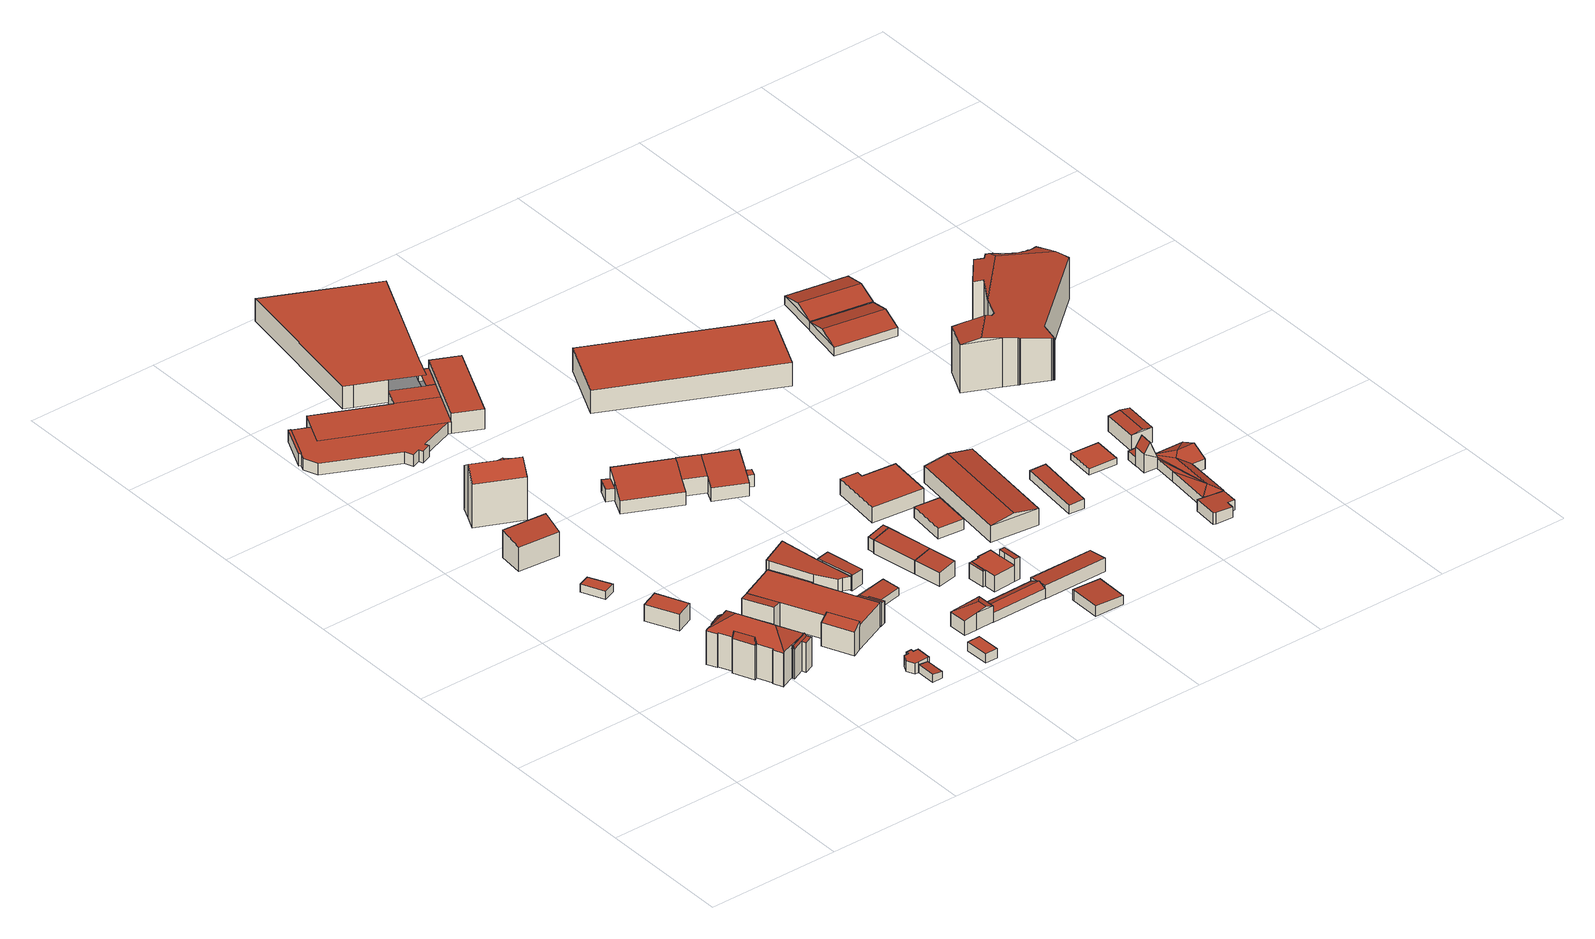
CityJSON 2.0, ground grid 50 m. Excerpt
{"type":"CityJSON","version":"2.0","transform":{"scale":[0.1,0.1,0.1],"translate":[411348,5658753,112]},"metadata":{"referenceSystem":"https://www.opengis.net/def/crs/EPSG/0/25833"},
"CityObjects":{
"building1":{"type":"Building","attributes":{"Gemeindeschluessel":14612000,"Geometrietyp2DReferenz":"3000","function":"31001_9998","roofType":"9999"},"children":["building1-1","building1-2","building1-3","building1-4","building1-5"]},
"building1-1":{"type":"BuildingPart","attributes":{"Dachtyp_tdc":"tdcHipRoof","Dachneigung":37.45,"QualitaetDacherkennung":52,"Geometrietyp2DReferenz":"3000","measuredHeight":17.33,"roofType":"3200"},"parents":["building1"],"geometry":[{"type":"MultiSurface","lod":"2","boundaries":[[[0,1,2,3]],[[4,5,6,7]],[[5,8,9,6]],[[8,10,11,9]],[[10,12,13,11]],[[12,14,15,13]],[[16,17,18,19]],[[17,20,21,18]],[[20,22,23,21]],[[22,24,25,23]],[[24,26,27,25]],[[26,28,29,27]],[[28,30,29]],[[31,32,33,34,35]],[[32,36,37,33]],[[36,38,39,37]],[[38,0,3,39]],[[32,31,28,40]],[[17,16,14,12,41]],[[28,26,24,22,20,17,41,40]],[[12,10,8,5,4,1,0,38,36,32,40,41]],[[3,2,7,6,9,11,13,15,19,18,21,23,25,27,29,34,33,37,39]]],"semantics":{"surfaces":[{"type":"WallSurface"},{"type":"RoofSurface"},{"type":"GroundSurface"}],"values":[0,0,0,0,0,0,0,0,0,0,0,0,0,0,0,0,0,1,1,1,1,2]}}]},
"building1-2":{"type":"BuildingPart","attributes":{"Dachtyp_tdc":"tdcPolyFlatRoof","Dachneigung":4.12,"QualitaetDacherkennung":53,"Geometrietyp2DReferenz":"3000","measuredHeight":11.68,"roofType":"2100"},"parents":["building1"],"geometry":[{"type":"MultiSurface","lod":"2","boundaries":[[[42,43,44,45,46]],[[47,48,49,50]],[[48,42,46,49]],[[48,47,43,42]],[[46,45,50,49]]],"semantics":{"surfaces":[{"type":"WallSurface"},{"type":"RoofSurface"},{"type":"GroundSurface"}],"values":[0,0,0,1,2]}}]},
"building1-3":{"type":"BuildingPart","attributes":{"Dachtyp_tdc":"tdcFreeFormRoof","Dachneigung":64.03,"QualitaetDacherkennung":31,"Geometrietyp2DReferenz":"3000","measuredHeight":12.77,"roofType":"5000"},"parents":["building1"],"geometry":[{"type":"MultiSurface","lod":"2","boundaries":[[[30,51,50,29]],[[44,52,53,45]],[[52,54,55,53]],[[54,35,34,55]],[[54,52,44,51,56]],[[51,30,56]],[[30,35,54,56]],[[50,45,53,55,34,29]]],"semantics":{"surfaces":[{"type":"WallSurface"},{"type":"RoofSurface"},{"type":"GroundSurface"}],"values":[0,0,0,0,1,1,1,2]}}]},
"building1-4":{"type":"BuildingPart","attributes":{"Dachtyp_tdc":"tdcPolyFlatRoof","Dachneigung":40.55,"QualitaetDacherkennung":26,"Geometrietyp2DReferenz":"3000","measuredHeight":12.98,"roofType":"2100"},"parents":["building1"],"geometry":[{"type":"MultiSurface","lod":"2","boundaries":[[[57,58,19,59]],[[58,16,19]],[[60,61,15,14]],[[60,57,59,61]],[[60,14,58,57]],[[59,19,15,61]]],"semantics":{"surfaces":[{"type":"WallSurface"},{"type":"RoofSurface"},{"type":"GroundSurface"}],"values":[0,0,0,0,1,2]}}]},
"building1-5":{"type":"BuildingPart","attributes":{"Dachtyp_tdc":"tdcFreeFormRoof","Dachneigung":80.19,"QualitaetDacherkennung":34,"Geometrietyp2DReferenz":"3000","measuredHeight":16.36,"roofType":"5000"},"parents":["building1"],"geometry":[{"type":"MultiSurface","lod":"2","boundaries":[[[62,63,64,2]],[[63,65,66,64]],[[65,67,4,7,66]],[[62,2,1]],[[68,67,65]],[[69,68,65,63]],[[69,63,62]],[[68,69,62,67]],[[64,66,7,2]]],"semantics":{"surfaces":[{"type":"WallSurface"},{"type":"RoofSurface"},{"type":"GroundSurface"}],"values":[0,0,0,0,1,1,1,1,2]}}]},
"building2":{"type":"Building","attributes":{"Dachtyp_tdc":"tdcPolyFlatRoof","Gemeindeschluessel":14612000,"Dachneigung":0,"QualitaetDacherkennung":84,"Geometrietyp2DReferenz":"3000","measuredHeight":6.54,"function":"31001_2000","roofType":"1000"},"geometry":[{"type":"Solid","lod":"2","boundaries":[[[[70,71,72,73]],[[71,74,75,72]],[[74,76,77,75]],[[76,70,73,77]],[[76,74,71,70]],[[73,72,75,77]]]],"semantics":{"surfaces":[{"type":"WallSurface"},{"type":"RoofSurface"},{"type":"GroundSurface"}],"values":[[0,0,0,0,1,2]]}}]},
"building3":{"type":"Building","attributes":{"Dachtyp_tdc":"tdcPolyFlatRoof","Gemeindeschluessel":14612000,"Dachneigung":0,"QualitaetDacherkennung":81,"Geometrietyp2DReferenz":"3000","measuredHeight":3.08,"function":"31001_9998","roofType":"1000"},"geometry":[{"type":"Solid","lod":"2","boundaries":[[[[78,79,80,81]],[[79,82,83,80]],[[82,84,85,83]],[[84,78,81,85]],[[84,82,79,78]],[[81,80,83,85]]]],"semantics":{"surfaces":[{"type":"WallSurface"},{"type":"RoofSurface"},{"type":"GroundSurface"}],"values":[[0,0,0,0,1,2]]}}]},
"building4":{"type":"Building","attributes":{"Dachtyp_tdc":"tdcPolyFlatRoof","Gemeindeschluessel":14612000,"Dachneigung":9.5,"QualitaetDacherkennung":78,"Geometrietyp2DReferenz":"3000","measuredHeight":10.87,"function":"31001_9998","roofType":"2100"},"geometry":[{"type":"Solid","lod":"2","boundaries":[[[[86,87,88,89]],[[87,90,91,88]],[[92,86,89,93]],[[92,90,87,86]],[[89,88,91,93]],[[90,92,93,91]]]],"semantics":{"surfaces":[{"type":"WallSurface"},{"type":"RoofSurface"},{"type":"GroundSurface"}],"values":[[0,0,0,1,2,0]]}}]},
"building5":{"type":"Building","attributes":{"Gemeindeschluessel":14612000,"Geometrietyp2DReferenz":"3000","function":"31001_9998","roofType":"9999"},"children":["building5-1","building5-2"]},
"building5-1":{"type":"BuildingPart","attributes":{"Dachtyp_tdc":"tdcGableRoof","Dachneigung":10.24,"QualitaetDacherkennung":14,"Geometrietyp2DReferenz":"3000","measuredHeight":17.7,"roofType":"3100"},"parents":["building5"],"geometry":[{"type":"MultiSurface","lod":"2","boundaries":[[[94,95,96,97]],[[95,98,99,96]],[[98,100,101,99]],[[102,94,97,103]],[[102,104,105,106,107,94]],[[108,106,105,109,110]],[[98,108,110,100]],[[95,107,106,108,98]],[[94,107,95]],[[97,96,99,101,103]]],"semantics":{"surfaces":[{"type":"WallSurface"},{"type":"RoofSurface"},{"type":"GroundSurface"}],"values":[0,0,0,0,1,1,0,0,0,2]}}]},
"building5-2":{"type":"BuildingPart","attributes":{"Dachtyp_tdc":"tdcGableRoof","Dachneigung":37.56,"QualitaetDacherkennung":77,"Geometrietyp2DReferenz":"3000","measuredHeight":21.12,"roofType":"3100"},"parents":["building5"],"geometry":[{"type":"MultiSurface","lod":"2","boundaries":[[[111,112,113,114]],[[112,115,102,103,113]],[[116,117,118,101,100,110]],[[117,119,120,118]],[[119,121,122,120]],[[121,123,124,122]],[[123,125,126,124]],[[125,127,128,126]],[[127,111,114,128]],[[123,121,119,117]],[[117,116,109,104,115,112,111,127,125,123]],[[114,113,103,101,118,120,122,124,126,128]]],"semantics":{"surfaces":[{"type":"WallSurface"},{"type":"RoofSurface"},{"type":"GroundSurface"}],"values":[0,0,0,0,0,0,0,0,0,1,1,2]}}]},
"building6":{"type":"Building","attributes":{"Dachtyp_tdc":"tdcPolyFlatRoof","Gemeindeschluessel":14612000,"Dachneigung":6.29,"QualitaetDacherkennung":85,"Geometrietyp2DReferenz":"3000","measuredHeight":2.96,"function":"31001_2000","roofType":"2100"},"geometry":[{"type":"Solid","lod":"2","boundaries":[[[[129,130,131,132]],[[130,133,134,131]],[[133,135,136,134]],[[135,129,132,136]],[[135,133,130,129]],[[132,131,134,136]]]],"semantics":{"surfaces":[{"type":"WallSurface"},{"type":"RoofSurface"},{"type":"GroundSurface"}],"values":[[0,0,0,0,1,2]]}}]},
"building7":{"type":"Building","attributes":{"Dachtyp_tdc":"tdcPolyFlatRoof","Gemeindeschluessel":14612000,"Dachneigung":0,"QualitaetDacherkennung":80,"Geometrietyp2DReferenz":"3000","measuredHeight":4.11,"function":"31001_2000","roofType":"1000"},"geometry":[{"type":"Solid","lod":"2","boundaries":[[[[137,138,139,140]],[[138,141,142,139]],[[141,143,131,142]],[[143,144,132,131]],[[144,145,146,132]],[[145,147,148,146]],[[147,149,150,148]],[[149,151,152,150]],[[151,153,154,152]],[[153,155,156,154]],[[155,137,140,156]],[[155,153,151,149,147,145,144,143,141,138,137]],[[140,139,142,131,132,146,148,150,152,154,156]]]],"semantics":{"surfaces":[{"type":"WallSurface"},{"type":"RoofSurface"},{"type":"GroundSurface"}],"values":[[0,0,0,0,0,0,0,0,0,0,0,1,2]]}}]},
"building8":{"type":"Building","attributes":{"Gemeindeschluessel":14612000,"Geometrietyp2DReferenz":"3000","function":"31001_9998","roofType":"9999"},"children":["building8-1","building8-2","building8-3","building8-4","building8-5","building8-6"]},
"building8-1":{"type":"BuildingPart","attributes":{"Dachtyp_tdc":"tdcPolyFlatRoof","Dachneigung":0,"QualitaetDacherkennung":53,"Geometrietyp2DReferenz":"3000","measuredHeight":9.5,"roofType":"1000"},"parents":["building8"],"geometry":[{"type":"MultiSurface","lod":"2","boundaries":[[[157,158,159,160]],[[158,161,162,159]],[[161,163,164,165,162]],[[166,157,160,167,168]],[[166,163,161,158,157]],[[160,159,162,165,167]]],"semantics":{"surfaces":[{"type":"WallSurface"},{"type":"RoofSurface"},{"type":"GroundSurface"}],"values":[0,0,0,0,1,2]}}]},
"building8-2":{"type":"BuildingPart","attributes":{"Dachtyp_tdc":"tdcPolyFlatRoof","Dachneigung":0,"QualitaetDacherkennung":53,"Geometrietyp2DReferenz":"3000","measuredHeight":9.26,"roofType":"1000"},"parents":["building8"],"geometry":[{"type":"MultiSurface","lod":"2","boundaries":[[[169,170,171,172,173]],[[174,175,176,177]],[[175,178,179,176]],[[178,180,181,182,179]],[[180,178,175,174,170,169]],[[172,171,177,176,179,182]]],"semantics":{"surfaces":[{"type":"WallSurface"},{"type":"RoofSurface"},{"type":"GroundSurface"}],"values":[0,0,0,0,1,2]}}]},
"building8-3":{"type":"BuildingPart","attributes":{"Dachtyp_tdc":"tdcPolyFlatRoof","Dachneigung":5.87,"QualitaetDacherkennung":59,"Geometrietyp2DReferenz":"3000","measuredHeight":9.67,"roofType":"2100"},"parents":["building8"],"geometry":[{"type":"MultiSurface","lod":"2","boundaries":[[[183,184,185,186]],[[184,187,188,185]],[[187,189,190,188]],[[189,187,184,183]],[[186,185,188,190]]],"semantics":{"surfaces":[{"type":"WallSurface"},{"type":"RoofSurface"},{"type":"GroundSurface"}],"values":[0,0,0,1,2]}}]},
"building8-4":{"type":"BuildingPart","attributes":{"Dachtyp_tdc":"tdcPolyFlatRoof","Dachneigung":6.72,"QualitaetDacherkennung":74,"Geometrietyp2DReferenz":"3000","measuredHeight":5.78,"roofType":"2100"},"parents":["building8"],"geometry":[{"type":"MultiSurface","lod":"2","boundaries":[[[181,191,192,182]],[[191,193,194,192]],[[193,195,196,194]],[[195,173,172,196]],[[173,195,193,191,181]],[[182,192,194,196,172]]],"semantics":{"surfaces":[{"type":"WallSurface"},{"type":"RoofSurface"},{"type":"GroundSurface"}],"values":[0,0,0,0,1,2]}}]},
"building8-5":{"type":"BuildingPart","attributes":{"Dachtyp_tdc":"tdcPolyFlatRoof","Dachneigung":0,"QualitaetDacherkennung":69,"Geometrietyp2DReferenz":"3000","measuredHeight":9.47,"roofType":"1000"},"parents":["building8"],"geometry":[{"type":"MultiSurface","lod":"2","boundaries":[[[197,198,174,177,190,189]],[[199,168,167,171,170]],[[164,200,201,165]],[[202,203,183,186,204]],[[203,202,200,164,168,199,198,197]],[[190,177,171,167,165,201,204,186]]],"semantics":{"surfaces":[{"type":"WallSurface"},{"type":"RoofSurface"},{"type":"GroundSurface"}],"values":[0,0,0,0,1,2]}}]},
"building8-6":{"type":"BuildingPart","attributes":{"Dachtyp_tdc":"tdcPolyFlatRoof","Dachneigung":25.09,"QualitaetDacherkennung":56,"Geometrietyp2DReferenz":"3000","measuredHeight":11.04,"roofType":"2100"},"parents":["building8"],"geometry":[{"type":"MultiSurface","lod":"2","boundaries":[[[205,206,207,201,200]],[[206,208,209,207]],[[208,210,202,204,209]],[[210,208,206,205]],[[201,207,209,204]]],"semantics":{"surfaces":[{"type":"WallSurface"},{"type":"RoofSurface"},{"type":"GroundSurface"}],"values":[0,0,0,1,2]}}]},
"building9":{"type":"Building","attributes":{"Dachtyp_tdc":"tdcPolyFlatRoof","Gemeindeschluessel":14612000,"Dachneigung":6.75,"QualitaetDacherkennung":57,"Geometrietyp2DReferenz":"3000","measuredHeight":8.81,"function":"31001_9998","roofType":"2100"},"geometry":[{"type":"Solid","lod":"2","boundaries":[[[[211,212,213,214]],[[212,215,216,213]],[[215,217,218,216]],[[217,211,214,218]],[[217,215,212,211]],[[214,213,216,218]]]],"semantics":{"surfaces":[{"type":"WallSurface"},{"type":"RoofSurface"},{"type":"GroundSurface"}],"values":[[0,0,0,0,1,2]]}}]},
"building10":{"type":"Building","attributes":{"Dachtyp_tdc":"tdcPolyFlatRoof","Gemeindeschluessel":14612000,"Dachneigung":0,"QualitaetDacherkennung":90,"Geometrietyp2DReferenz":"3000","measuredHeight":3.67,"function":"31001_2000","roofType":"1000"},"geometry":[{"type":"Solid","lod":"2","boundaries":[[[[219,220,221,222]],[[220,223,224,221]],[[223,225,226,224]],[[225,219,222,226]],[[225,223,220,219]],[[222,221,224,226]]]],"semantics":{"surfaces":[{"type":"WallSurface"},{"type":"RoofSurface"},{"type":"GroundSurface"}],"values":[[0,0,0,0,1,2]]}}]},
"building11":{"type":"Building","attributes":{"Dachtyp_tdc":"tdcPolyFlatRoof","Gemeindeschluessel":14612000,"Dachneigung":3.3,"QualitaetDacherkennung":88,"Geometrietyp2DReferenz":"3000","measuredHeight":5.52,"function":"31001_2000","roofType":"2100"},"geometry":[{"type":"Solid","lod":"2","boundaries":[[[[227,228,229,230]],[[228,231,232,229]],[[231,233,234,232]],[[233,235,236,234]],[[235,237,238,236]],[[237,239,240,238]],[[239,241,242,240]],[[241,243,244,242]],[[243,227,230,244]],[[243,241,239,237,235,233,231,228,227]],[[230,229,232,234,236,238,240,242,244]]]],"semantics":{"surfaces":[{"type":"WallSurface"},{"type":"RoofSurface"},{"type":"GroundSurface"}],"values":[[0,0,0,0,0,0,0,0,0,1,2]]}}]},
"building12":{"type":"Building","attributes":{"Dachtyp_tdc":"tdcPolyFlatRoof","Gemeindeschluessel":14612000,"Dachneigung":5.71,"QualitaetDacherkennung":58,"Geometrietyp2DReferenz":"3000","measuredHeight":3.6,"function":"31001_2000","roofType":"2100"},"geometry":[{"type":"Solid","lod":"2","boundaries":[[[[245,246,247,248]],[[246,249,250,247]],[[249,251,252,250]],[[251,245,248,252]],[[251,249,246,245]],[[248,247,250,252]]]],"semantics":{"surfaces":[{"type":"WallSurface"},{"type":"RoofSurface"},{"type":"GroundSurface"}],"values":[[0,0,0,0,1,2]]}}]},
"building13":{"type":"Building","attributes":{"Gemeindeschluessel":14612000,"Geometrietyp2DReferenz":"3000","function":"31001_2000","roofType":"9999"},"children":["building13-1","building13-2","building13-3","building13-4","building13-5","building13-6"]},
"building13-1":{"type":"BuildingPart","attributes":{"Dachtyp_tdc":"tdcPolyFlatRoof","Dachneigung":0,"QualitaetDacherkennung":89,"Geometrietyp2DReferenz":"3000","measuredHeight":4.44,"roofType":"1000"},"parents":["building13"],"geometry":[{"type":"MultiSurface","lod":"2","boundaries":[[[253,254,255,256,257,258,259,260]],[[261,254,253,262]],[[261,263,255,254]],[[264,258,257,265]],[[264,266,259,258]],[[266,267,260,259]],[[267,266,264,265,268,263,261,262]]],"semantics":{"surfaces":[{"type":"GroundSurface"},{"type":"WallSurface"},{"type":"RoofSurface"}],"values":[0,1,1,1,1,1,2]}}]},
"building13-2":{"type":"BuildingPart","attributes":{"Dachtyp_tdc":"tdcPolyFlatRoof","Dachneigung":0,"QualitaetDacherkennung":88,"Geometrietyp2DReferenz":"3000","measuredHeight":8.73,"roofType":"1000"},"parents":["building13"],"geometry":[{"type":"MultiSurface","lod":"2","boundaries":[[[269,270,271,272,273]],[[270,274,275,271]],[[274,276,277,275]],[[276,278,279,277]],[[278,280,281,282,279]],[[280,278,276,274,270,269,283]],[[284,272,271,275,277,279,282]]],"semantics":{"surfaces":[{"type":"WallSurface"},{"type":"RoofSurface"},{"type":"GroundSurface"}],"values":[0,0,0,0,0,1,2]}}]},
"building13-3":{"type":"BuildingPart","attributes":{"Dachtyp_tdc":"tdcPolyFlatRoof","Dachneigung":0,"QualitaetDacherkennung":48,"Geometrietyp2DReferenz":"3000","measuredHeight":4.52,"roofType":"1000"},"parents":["building13"],"geometry":[{"type":"MultiSurface","lod":"2","boundaries":[[[285,286,287,288,289]],[[286,290,291,287]],[[290,292,293,294,291]],[[292,290,286,285]],[[288,287,291,294]]],"semantics":{"surfaces":[{"type":"WallSurface"},{"type":"RoofSurface"},{"type":"GroundSurface"}],"values":[0,0,0,1,2]}}]},
"building13-4":{"type":"BuildingPart","attributes":{"Dachtyp_tdc":"tdcPolyFlatRoof","Dachneigung":0,"QualitaetDacherkennung":76,"Geometrietyp2DReferenz":"3000","measuredHeight":4.42,"roofType":"1000"},"parents":["building13"],"geometry":[{"type":"MultiSurface","lod":"2","boundaries":[[[295,262,253,296]],[[267,273,272,260]],[[273,267,262,295,297]],[[296,253,260,272,284]]],"semantics":{"surfaces":[{"type":"WallSurface"},{"type":"RoofSurface"},{"type":"GroundSurface"}],"values":[0,0,1,2]}}]},
"building13-5":{"type":"BuildingPart","attributes":{"Dachtyp_tdc":"tdcPolyFlatRoof","Dachneigung":0,"QualitaetDacherkennung":91,"Geometrietyp2DReferenz":"3000","measuredHeight":4.44,"roofType":"1000"},"parents":["building13"],"geometry":[{"type":"MultiSurface","lod":"2","boundaries":[[[298,299,300,301]],[[299,302,303,300]],[[302,304,305,303]],[[304,306,307,305]],[[306,308,309,307]],[[308,289,288,309]],[[293,265,257,294]],[[263,310,311,255]],[[310,312,313,311]],[[312,298,301,313]],[[312,310,263,268,265,293,289,308,306,304,302,299,298]],[[301,300,303,305,307,309,288,294,257,256,255,311,313]]],"semantics":{"surfaces":[{"type":"WallSurface"},{"type":"RoofSurface"},{"type":"GroundSurface"}],"values":[0,0,0,0,0,0,0,0,0,0,1,2]}}]},
"building13-6":{"type":"BuildingPart","attributes":{"Dachtyp_tdc":"tdcPolyFlatRoof","Dachneigung":0,"QualitaetDacherkennung":45,"Geometrietyp2DReferenz":"3000","measuredHeight":4.55,"roofType":"1000"},"parents":["building13"],"geometry":[{"type":"MultiSurface","lod":"2","boundaries":[[[281,314,315,282]],[[281,316,317,314]],[[315,296,284,282]],[[314,317,295,296,315]]],"semantics":{"surfaces":[{"type":"WallSurface"},{"type":"RoofSurface"},{"type":"GroundSurface"}],"values":[0,1,2,0]}}]},
"building14":{"type":"Building","attributes":{"Dachtyp_tdc":"tdcPolyFlatRoof","Gemeindeschluessel":14612000,"Dachneigung":3.33,"QualitaetDacherkennung":70,"Geometrietyp2DReferenz":"3000","measuredHeight":6.02,"function":"31001_2000","roofType":"2100"},"geometry":[{"type":"Solid","lod":"2","boundaries":[[[[318,319,320,321]],[[319,322,323,320]],[[322,324,325,323]],[[324,326,327,325]],[[326,328,329,327]],[[328,330,331,329]],[[330,318,321,331]],[[330,328,326,324,322,319,318]],[[321,320,323,325,327,329,331]]]],"semantics":{"surfaces":[{"type":"WallSurface"},{"type":"RoofSurface"},{"type":"GroundSurface"}],"values":[[0,0,0,0,0,0,0,1,2]]}}]},
"building15":{"type":"Building","attributes":{"Dachtyp_tdc":"tdcFreeFormRoof","Gemeindeschluessel":14612000,"Dachneigung":10.96,"QualitaetDacherkennung":55,"Geometrietyp2DReferenz":"3000","measuredHeight":7.33,"function":"31001_9998","roofType":"5000"},"geometry":[{"type":"Solid","lod":"2","boundaries":[[[[332,333,334,335]],[[333,336,337,334]],[[338,332,339,340]],[[336,341,338,340,342]],[[341,333,332,338]],[[336,333,341]],[[337,343,344,345,335,334]],[[336,342,343,337]],[[342,340,344,343]],[[340,339,345,344]],[[339,332,335,345]]]],"semantics":{"surfaces":[{"type":"WallSurface"},{"type":"RoofSurface"},{"type":"GroundSurface"}],"values":[[0,0,1,1,1,0,2,0,0,0,0]]}}]},
"building16":{"type":"Building","attributes":{"Dachtyp_tdc":"tdcPolyFlatRoof","Gemeindeschluessel":14612000,"Dachneigung":0,"QualitaetDacherkennung":76,"Geometrietyp2DReferenz":"3000","measuredHeight":7.91,"function":"31001_2000","roofType":"1000"},"geometry":[{"type":"Solid","lod":"2","boundaries":[[[[346,347,348,349]],[[347,350,351,348]],[[350,352,353,351]],[[352,346,349,353]],[[352,350,347,346]],[[349,348,351,353]]]],"semantics":{"surfaces":[{"type":"WallSurface"},{"type":"RoofSurface"},{"type":"GroundSurface"}],"values":[[0,0,0,0,1,2]]}}]},
"building17":{"type":"Building","attributes":{"Gemeindeschluessel":14612000,"Geometrietyp2DReferenz":"3000","function":"31001_2000","roofType":"9999"},"children":["building17-1","building17-2","building17-3","building17-4","building17-5"]},
"building17-1":{"type":"BuildingPart","attributes":{"Dachtyp_tdc":"tdcPolyFlatRoof","Dachneigung":16.08,"QualitaetDacherkennung":88,"Geometrietyp2DReferenz":"3000","measuredHeight":9.13,"roofType":"2100"},"parents":["building17"],"geometry":[{"type":"MultiSurface","lod":"2","boundaries":[[[354,355,356,357,358]],[[359,360,361,362,363]],[[364,365,366,367]],[[365,354,358,366]],[[365,364,360,359,355,354]],[[358,357,362,361,367,366]]],"semantics":{"surfaces":[{"type":"WallSurface"},{"type":"RoofSurface"},{"type":"GroundSurface"}],"values":[0,0,0,0,1,2]}}]},
"building17-2":{"type":"BuildingPart","attributes":{"Dachtyp_tdc":"tdcPolyFlatRoof","Dachneigung":15.95,"QualitaetDacherkennung":86,"Geometrietyp2DReferenz":"3000","measuredHeight":9.12,"roofType":"2100"},"parents":["building17"],"geometry":[{"type":"MultiSurface","lod":"2","boundaries":[[[368,369,370]],[[368,371,372,369]],[[371,373,374,372]],[[373,375,376,374]],[[377,378,379,380]],[[378,381,382,379]],[[381,383,384,385,382]],[[381,378,377,386,375,373,371,368,383]],[[385,369,372,374,376,380,379,382]]],"semantics":{"surfaces":[{"type":"WallSurface"},{"type":"RoofSurface"},{"type":"GroundSurface"}],"values":[0,0,0,0,0,0,0,1,2]}}]},
"building17-3":{"type":"BuildingPart","attributes":{"Dachtyp_tdc":"tdcPolyFlatRoof","Dachneigung":16.23,"QualitaetDacherkennung":85,"Geometrietyp2DReferenz":"3000","measuredHeight":9.16,"roofType":"2100"},"parents":["building17"],"geometry":[{"type":"MultiSurface","lod":"2","boundaries":[[[387,377,380,361,360]],[[375,364,367,376]],[[375,386,377,387,364]],[[367,361,380,376]]],"semantics":{"surfaces":[{"type":"WallSurface"},{"type":"RoofSurface"},{"type":"GroundSurface"}],"values":[0,0,1,2]}}]},
"building17-4":{"type":"BuildingPart","attributes":{"Dachtyp_tdc":"tdcPolyFlatRoof","Dachneigung":0,"QualitaetDacherkennung":65,"Geometrietyp2DReferenz":"3000","measuredHeight":4.67,"roofType":"1000"},"parents":["building17"],"geometry":[{"type":"MultiSurface","lod":"2","boundaries":[[[388,363,362,389]],[[356,390,391,357]],[[390,388,389,391]],[[390,356,363,388]],[[389,362,357,391]]],"semantics":{"surfaces":[{"type":"WallSurface"},{"type":"RoofSurface"},{"type":"GroundSurface"}],"values":[0,0,0,1,2]}}]},
"building17-5":{"type":"BuildingPart","attributes":{"Dachtyp_tdc":"tdcPolyFlatRoof","Dachneigung":0,"QualitaetDacherkennung":58,"Geometrietyp2DReferenz":"3000","measuredHeight":4.5,"roofType":"1000"},"parents":["building17"],"geometry":[{"type":"MultiSurface","lod":"2","boundaries":[[[384,392,382,385]],[[392,393,394,382]],[[393,395,396,394]],[[395,370,369,396]],[[370,395,393,392,384]],[[385,382,394,396,369]]],"semantics":{"surfaces":[{"type":"WallSurface"},{"type":"RoofSurface"},{"type":"GroundSurface"}],"values":[0,0,0,0,1,2]}}]},
"building18":{"type":"Building","attributes":{"Dachtyp_tdc":"tdcPolyFlatRoof","Gemeindeschluessel":14612000,"Dachneigung":7.36,"QualitaetDacherkennung":89,"Geometrietyp2DReferenz":"3000","measuredHeight":6.2,"function":"31001_2000","roofType":"2100"},"geometry":[{"type":"Solid","lod":"2","boundaries":[[[[397,398,399,400]],[[398,401,402,399]],[[401,403,404,402]],[[403,397,400,404]],[[403,401,398,397]],[[400,399,402,404]]]],"semantics":{"surfaces":[{"type":"WallSurface"},{"type":"RoofSurface"},{"type":"GroundSurface"}],"values":[[0,0,0,0,1,2]]}}]},
"building19":{"type":"Building","attributes":{"Dachtyp_tdc":"tdcGableRoof","Gemeindeschluessel":14612000,"Dachneigung":27.2,"QualitaetDacherkennung":90,"Geometrietyp2DReferenz":"3000","measuredHeight":5.21,"function":"31001_9998","roofType":"3100"},"geometry":[{"type":"Solid","lod":"2","boundaries":[[[[405,406,407,408]],[[406,409,410,407]],[[405,411,412]],[[409,406,413]],[[411,409,413,412]],[[406,405,412,413]],[[410,414,408,407]],[[409,411,414,410]],[[411,405,408,414]]]],"semantics":{"surfaces":[{"type":"WallSurface"},{"type":"RoofSurface"},{"type":"GroundSurface"}],"values":[[0,0,0,0,1,1,2,0,0]]}}]},
"building20":{"type":"Building","attributes":{"Dachtyp_tdc":"tdcPolyFlatRoof","Gemeindeschluessel":14612000,"Dachneigung":7.33,"QualitaetDacherkennung":93,"Geometrietyp2DReferenz":"3000","measuredHeight":6.18,"function":"31001_2000","roofType":"2100"},"geometry":[{"type":"Solid","lod":"2","boundaries":[[[[415,416,417,418]],[[416,403,404,417]],[[403,401,402,404]],[[401,415,418,402]],[[401,403,416,415]],[[418,417,404,402]]]],"semantics":{"surfaces":[{"type":"WallSurface"},{"type":"RoofSurface"},{"type":"GroundSurface"}],"values":[[0,0,0,0,1,2]]}}]},
"building21":{"type":"Building","attributes":{"Dachtyp_tdc":"tdcPolyFlatRoof","Gemeindeschluessel":14612000,"Dachneigung":7.36,"QualitaetDacherkennung":65,"Geometrietyp2DReferenz":"3000","measuredHeight":5.87,"function":"31001_2000","roofType":"2100"},"geometry":[{"type":"Solid","lod":"2","boundaries":[[[[416,419,420,421]],[[419,422,423,420]],[[422,424,425,423]],[[424,416,421,425]],[[424,422,419,416]],[[421,420,423,425]]]],"semantics":{"surfaces":[{"type":"WallSurface"},{"type":"RoofSurface"},{"type":"GroundSurface"}],"values":[[0,0,0,0,1,2]]}}]},
"building22":{"type":"Building","attributes":{"Gemeindeschluessel":14612000,"Geometrietyp2DReferenz":"3000","function":"31001_9998","roofType":"9999"},"children":["building22-1","building22-2","building22-3"]},
"building22-1":{"type":"BuildingPart","attributes":{"Dachtyp_tdc":"tdcPolyFlatRoof","Dachneigung":4.98,"QualitaetDacherkennung":78,"Geometrietyp2DReferenz":"3000","measuredHeight":8.75,"roofType":"2100"},"parents":["building22"],"geometry":[{"type":"MultiSurface","lod":"2","boundaries":[[[426,427,428,429,430]],[[431,432,433,434,435]],[[432,426,430,433]],[[432,431,427,426]],[[430,429,434,433]]],"semantics":{"surfaces":[{"type":"WallSurface"},{"type":"RoofSurface"},{"type":"GroundSurface"}],"values":[0,0,0,1,2]}}]},
"building22-2":{"type":"BuildingPart","attributes":{"Dachtyp_tdc":"tdcFreeFormRoof","Dachneigung":37.66,"QualitaetDacherkennung":42,"Geometrietyp2DReferenz":"3000","measuredHeight":6.45,"roofType":"5000"},"parents":["building22"],"geometry":[{"type":"MultiSurface","lod":"2","boundaries":[[[436,437,438,439]],[[437,440,441,438]],[[440,442,443,441]],[[444,442,440]],[[445,444,440,437]],[[445,437,436]],[[444,445,436,442]],[[439,438,441,443]]],"semantics":{"surfaces":[{"type":"WallSurface"},{"type":"RoofSurface"},{"type":"GroundSurface"}],"values":[0,0,0,1,1,1,1,2]}}]},
"building22-3":{"type":"BuildingPart","attributes":{"Dachtyp_tdc":"tdcPolyFlatRoof","Dachneigung":0,"QualitaetDacherkennung":41,"Geometrietyp2DReferenz":"3000","measuredHeight":6.12,"roofType":"1000"},"parents":["building22"],"geometry":[{"type":"MultiSurface","lod":"2","boundaries":[[[428,446,447,429]],[[446,448,436,439,447]],[[449,450,451,443,442]],[[450,452,453,451]],[[452,454,455,453]],[[454,435,434,455]],[[454,452,450,449,448,446,428,435]],[[434,429,447,439,443,451,453,455]]],"semantics":{"surfaces":[{"type":"WallSurface"},{"type":"RoofSurface"},{"type":"GroundSurface"}],"values":[0,0,0,0,0,0,1,2]}}]},
"building23":{"type":"Building","attributes":{"Dachtyp_tdc":"tdcPolyFlatRoof","Gemeindeschluessel":14612000,"Dachneigung":3.34,"QualitaetDacherkennung":92,"Geometrietyp2DReferenz":"3000","measuredHeight":4.19,"function":"31001_2000","roofType":"2100"},"geometry":[{"type":"Solid","lod":"2","boundaries":[[[[456,457,458,459]],[[457,460,461,458]],[[460,462,463,461]],[[462,464,465,463]],[[464,466,467,465]],[[466,456,459,467]],[[466,464,462,460,457,456]],[[459,458,461,463,465,467]]]],"semantics":{"surfaces":[{"type":"WallSurface"},{"type":"RoofSurface"},{"type":"GroundSurface"}],"values":[[0,0,0,0,0,0,1,2]]}}]},
"building24":{"type":"Building","attributes":{"Dachtyp_tdc":"tdcPolyFlatRoof","Gemeindeschluessel":14612000,"Dachneigung":5.68,"QualitaetDacherkennung":79,"Geometrietyp2DReferenz":"3000","measuredHeight":5.26,"function":"31001_2000","roofType":"2100"},"geometry":[{"type":"Solid","lod":"2","boundaries":[[[[468,469,470,471]],[[469,472,473,470]],[[472,474,475,473]],[[474,468,471,475]],[[474,472,469,468]],[[471,470,473,475]]]],"semantics":{"surfaces":[{"type":"WallSurface"},{"type":"RoofSurface"},{"type":"GroundSurface"}],"values":[[0,0,0,0,1,2]]}}]},
"building25":{"type":"Building","attributes":{"Dachtyp_tdc":"tdcPolyFlatRoof","Gemeindeschluessel":14612000,"Dachneigung":0,"QualitaetDacherkennung":50,"Geometrietyp2DReferenz":"3000","measuredHeight":4.21,"function":"31001_2000","roofType":"1000"},"geometry":[{"type":"Solid","lod":"2","boundaries":[[[[476,477,478,479]],[[477,480,481,478]],[[480,482,483,481]],[[482,476,479,483]],[[482,480,477,476]],[[479,478,481,483]]]],"semantics":{"surfaces":[{"type":"WallSurface"},{"type":"RoofSurface"},{"type":"GroundSurface"}],"values":[[0,0,0,0,1,2]]}}]},
"building26":{"type":"Building","attributes":{"Dachtyp_tdc":"tdcPolyFlatRoof","Gemeindeschluessel":14612000,"Dachneigung":0,"QualitaetDacherkennung":58,"Geometrietyp2DReferenz":"3000","measuredHeight":6.16,"function":"31001_2000","roofType":"1000"},"geometry":[{"type":"Solid","lod":"2","boundaries":[[[[484,485,486,487]],[[485,488,489,486]],[[488,490,491,489]],[[490,492,493,491]],[[492,494,495,493]],[[494,484,487,495]],[[494,492,490,488,485,484]],[[487,486,489,491,493,495]]]],"semantics":{"surfaces":[{"type":"WallSurface"},{"type":"RoofSurface"},{"type":"GroundSurface"}],"values":[[0,0,0,0,0,0,1,2]]}}]},
"building27":{"type":"Building","attributes":{"Dachtyp_tdc":"tdcGableRoof","Gemeindeschluessel":14612000,"Dachneigung":10.02,"QualitaetDacherkennung":59,"Geometrietyp2DReferenz":"3000","measuredHeight":8.09,"function":"31001_2000","roofType":"3100"},"geometry":[{"type":"Solid","lod":"2","boundaries":[[[[496,497,498,499]],[[497,500,501,498]],[[500,502,503,501]],[[502,496,499,503]],[[500,497,504]],[[496,502,505]],[[497,496,505,504]],[[502,500,504,505]],[[499,498,501,503]]]],"semantics":{"surfaces":[{"type":"WallSurface"},{"type":"RoofSurface"},{"type":"GroundSurface"}],"values":[[0,0,0,0,0,0,1,1,2]]}}]},
"building28":{"type":"Building","attributes":{"Dachtyp_tdc":"tdcPolyFlatRoof","Gemeindeschluessel":14612000,"Dachneigung":0,"QualitaetDacherkennung":68,"Geometrietyp2DReferenz":"3000","measuredHeight":9.15,"function":"31001_2000","roofType":"1000"},"geometry":[{"type":"Solid","lod":"2","boundaries":[[[[506,507,508,509]],[[507,510,511,508]],[[510,512,513,511]],[[512,506,509,513]],[[512,510,507,506]],[[509,508,511,513]]]],"semantics":{"surfaces":[{"type":"WallSurface"},{"type":"RoofSurface"},{"type":"GroundSurface"}],"values":[[0,0,0,0,1,2]]}}]},
"building29":{"type":"Building","attributes":{"Dachtyp_tdc":"tdcPolyFlatRoof","Gemeindeschluessel":14612000,"Dachneigung":3.88,"QualitaetDacherkennung":91,"Geometrietyp2DReferenz":"3000","measuredHeight":3.71,"function":"31001_2000","roofType":"2100"},"geometry":[{"type":"Solid","lod":"2","boundaries":[[[[514,515,516,517]],[[515,518,519,516]],[[518,520,521,519]],[[520,514,517,521]],[[520,518,515,514]],[[517,516,519,521]]]],"semantics":{"surfaces":[{"type":"WallSurface"},{"type":"RoofSurface"},{"type":"GroundSurface"}],"values":[[0,0,0,0,1,2]]}}]},
"building30":{"type":"Building","attributes":{"Dachtyp_tdc":"tdcPolyFlatRoof","Gemeindeschluessel":14612000,"Dachneigung":3.39,"QualitaetDacherkennung":69,"Geometrietyp2DReferenz":"3000","measuredHeight":4.49,"function":"31001_2000","roofType":"2100"},"geometry":[{"type":"Solid","lod":"2","boundaries":[[[[522,523,524,525]],[[523,526,527,524]],[[526,528,529,527]],[[528,530,531,529]],[[530,532,533,531]],[[532,534,535,533]],[[534,536,537,535]],[[536,522,525,537]],[[536,534,532,530,528,526,523,522]],[[525,524,527,529,531,533,535,537]]]],"semantics":{"surfaces":[{"type":"WallSurface"},{"type":"RoofSurface"},{"type":"GroundSurface"}],"values":[[0,0,0,0,0,0,0,0,1,2]]}}]},
"building31":{"type":"Building","attributes":{"Dachtyp_tdc":"tdcPolyFlatRoof","Gemeindeschluessel":14612000,"Dachneigung":0,"QualitaetDacherkennung":84,"Geometrietyp2DReferenz":"3000","measuredHeight":2.48,"function":"31001_2000","roofType":"1000"},"geometry":[{"type":"Solid","lod":"2","boundaries":[[[[538,539,540,541]],[[539,542,543,540]],[[542,544,545,543]],[[544,538,541,545]],[[544,542,539,538]],[[541,540,543,545]]]],"semantics":{"surfaces":[{"type":"WallSurface"},{"type":"RoofSurface"},{"type":"GroundSurface"}],"values":[[0,0,0,0,1,2]]}}]},
"building32":{"type":"Building","attributes":{"Dachtyp_tdc":"tdcFreeFormRoof","Gemeindeschluessel":14612000,"Dachneigung":68.21,"QualitaetDacherkennung":3,"Geometrietyp2DReferenz":"3000","measuredHeight":10.86,"function":"31001_2000","roofType":"5000"},"geometry":[{"type":"Solid","lod":"2","boundaries":[[[[546,547,548,549]],[[547,550,551,548]],[[550,552,553,551]],[[552,554,555,553]],[[554,556,557,555]],[[556,546,549,557]],[[554,552,550,558,559,556]],[[559,558,547,546]],[[550,547,558]],[[546,556,559]],[[549,548,551,553,555,557]]]],"semantics":{"surfaces":[{"type":"WallSurface"},{"type":"RoofSurface"},{"type":"GroundSurface"}],"values":[[0,0,0,0,0,0,1,1,0,0,2]]}}]},
"building33":{"type":"Building","attributes":{"Dachtyp_tdc":"tdcPolyFlatRoof","Gemeindeschluessel":14612000,"Dachneigung":4.45,"QualitaetDacherkennung":83,"Geometrietyp2DReferenz":"3000","measuredHeight":3.64,"function":"31001_2000","roofType":"2100"},"geometry":[{"type":"Solid","lod":"2","boundaries":[[[[560,561,562,563]],[[561,564,565,562]],[[564,566,567,565]],[[566,560,563,567]],[[566,564,561,560]],[[563,562,565,567]]]],"semantics":{"surfaces":[{"type":"WallSurface"},{"type":"RoofSurface"},{"type":"GroundSurface"}],"values":[[0,0,0,0,1,2]]}}]},
"building34":{"type":"Building","attributes":{"Dachtyp_tdc":"tdcFreeFormRoof","Gemeindeschluessel":14612000,"Dachneigung":24.84,"QualitaetDacherkennung":5,"Geometrietyp2DReferenz":"3000","measuredHeight":6.75,"function":"31001_2000","roofType":"5000"},"geometry":[{"type":"Solid","lod":"2","boundaries":[[[[568,569,570,571]],[[569,572,573,570]],[[572,574,575,573]],[[574,576,577,575]],[[576,578,579,577]],[[578,580,581,579]],[[580,582,583,581]],[[582,584,585,583]],[[584,568,571,585]],[[586,587,584,582]],[[588,589,586,582,580]],[[588,580,578]],[[578,589,588]],[[576,589,578]],[[589,576,574]],[[574,586,589]],[[574,587,586]],[[572,587,574]],[[569,587,572]],[[587,569,568]],[[587,568,584]],[[571,570,573,575,577,579,581,583,585]]]],"semantics":{"surfaces":[{"type":"WallSurface"},{"type":"RoofSurface"},{"type":"GroundSurface"}],"values":[[0,0,0,0,0,0,0,0,0,1,1,0,1,1,1,1,1,1,1,1,1,2]]}}]},
"building35":{"type":"Building","attributes":{"Dachtyp_tdc":"tdcGableRoof","Gemeindeschluessel":14612000,"Dachneigung":16.08,"QualitaetDacherkennung":91,"Geometrietyp2DReferenz":"3000","measuredHeight":5.74,"function":"31001_2000","roofType":"3100"},"geometry":[{"type":"Solid","lod":"2","boundaries":[[[[590,591,592,593]],[[591,594,595,592]],[[594,596,597,595]],[[596,590,593,597]],[[594,591,598]],[[590,596,599]],[[591,590,599,598]],[[596,594,598,599]],[[593,592,595,597]]]],"semantics":{"surfaces":[{"type":"WallSurface"},{"type":"RoofSurface"},{"type":"GroundSurface"}],"values":[[0,0,0,0,0,0,1,1,2]]}}]},
"building36":{"type":"Building","attributes":{"Dachtyp_tdc":"tdcGableRoof","Gemeindeschluessel":14612000,"Dachneigung":10.06,"QualitaetDacherkennung":85,"Geometrietyp2DReferenz":"3000","measuredHeight":6.63,"function":"31001_2000","roofType":"3100"},"geometry":[{"type":"Solid","lod":"2","boundaries":[[[[600,601,602,603]],[[601,604,605,602]],[[604,606,607,605]],[[606,600,603,607]],[[604,601,608]],[[600,606,609]],[[601,600,609,608]],[[606,604,608,609]],[[603,602,605,607]]]],"semantics":{"surfaces":[{"type":"WallSurface"},{"type":"RoofSurface"},{"type":"GroundSurface"}],"values":[[0,0,0,0,0,0,1,1,2]]}}]},
"building37":{"type":"Building","attributes":{"Dachtyp_tdc":"tdcGableRoof","Gemeindeschluessel":14612000,"Dachneigung":15.27,"QualitaetDacherkennung":92,"Geometrietyp2DReferenz":"3000","measuredHeight":5.57,"function":"31001_2000","roofType":"3100"},"geometry":[{"type":"Solid","lod":"2","boundaries":[[[[610,611,612,613]],[[611,614,615,612]],[[614,616,617,615]],[[616,610,613,617]],[[614,611,618]],[[610,616,619]],[[611,610,619,618]],[[616,614,618,619]],[[613,612,615,617]]]],"semantics":{"surfaces":[{"type":"WallSurface"},{"type":"RoofSurface"},{"type":"GroundSurface"}],"values":[[0,0,0,0,0,0,1,1,2]]}}]},
"building38":{"type":"Building","attributes":{"Dachtyp_tdc":"tdcFreeFormRoof","Gemeindeschluessel":14612000,"Dachneigung":10.29,"QualitaetDacherkennung":4,"Geometrietyp2DReferenz":"3000","measuredHeight":20.4,"function":"31001_2000","roofType":"5000"},"geometry":[{"type":"Solid","lod":"2","boundaries":[[[[620,621,622,623]],[[621,624,625,622]],[[624,626,627,625]],[[626,628,629,627]],[[628,630,631,629]],[[630,632,633,631]],[[632,634,635,633]],[[634,636,637,635]],[[636,638,639,637]],[[638,640,641,639]],[[640,642,643,641]],[[642,644,645,643]],[[644,646,647,645]],[[646,648,649,647]],[[648,650,651,649]],[[650,652,653,651]],[[652,654,655,653]],[[654,656,657,655]],[[656,658,659,657]],[[658,660,661,659]],[[660,662,663,661]],[[662,664,665,663]],[[664,666,667,665]],[[666,668,669,667]],[[668,670,671,669]],[[670,672,673,671]],[[672,674,675,673]],[[674,676,677,675]],[[676,678,679,677]],[[678,680,681,679]],[[680,682,683,681]],[[682,684,685,683]],[[684,686,687,685]],[[686,688,689,687]],[[688,690,691,689]],[[690,692,693,691]],[[692,620,623,693]],[[694,656,654,652,650,648,646,644,642,640,638,636,634,632,630,628,695,696]],[[697,698,682,680]],[[620,692,690,699,696,695,626,624,621]],[[670,668,666,664,662,660,658,694,696,699,688,686,684,698,697,678,676,674,672]],[[628,626,695]],[[658,656,694]],[[684,682,698]],[[690,688,699]],[[680,678,697]],[[623,622,625,627,629,631,633,635,637,639,641,643,645,647,649,651,653,655,657,659,661,663,665,667,669,671,673,675,677,679,681,683,685,687,689,691,693]]]],"semantics":{"surfaces":[{"type":"WallSurface"},{"type":"RoofSurface"},{"type":"GroundSurface"}],"values":[[0,0,0,0,0,0,0,0,0,0,0,0,0,0,0,0,0,0,0,0,0,0,0,0,0,0,0,0,0,0,0,0,0,0,0,0,0,1,1,1,1,0,0,0,0,0,2]]}}]}
},
"vertices":[
[430,350,146],[405,404,146],[405,404,13],[430,350,13],[371,480,146],[348,531,146],[348,531,13],[371,480,13],[345,529,144],[345,529,13],[328,566,144],[328,566,13],[331,568,146],[331,568,13],[378,589,142],[378,589,13],[424,610,137],[458,625,134],[458,625,13],[424,610,13],[508,513,134],[508,513,13],[518,517,126],[518,517,13],[535,481,126],[535,481,13],[525,476,134],[525,476,13],[572,370,134],[572,370,13],[572,370,128],[494,335,142],[446,314,146],[446,314,13],[494,335,13],[494,335,128],[443,312,144],[443,312,13],[426,348,144],[426,348,13],[483,404,186],[424,535,186],
[550,330,128],[544,345,129],[544,345,128],[544,345,13],[550,330,13],[577,360,129],[584,345,128],[584,345,13],[577,360,13],
[577,360,128],[498,324,128],[498,324,13],[496,330,141],[496,330,13],[569,363,140],
[420,619,134],[424,610,142],[420,619,13],[374,598,134],[374,598,13],
[405,404,147],[396,400,147],[396,400,13],[362,476,147],[362,476,13],[371,480,147],[368,474,176],[399,406,176],
[377,764,79],[324,879,79],[324,879,14],[377,764,14],[389,908,79],[389,908,14],[441,793,79],[441,793,14],
[346,1068,46],[302,1050,46],[302,1050,15],[346,1068,15],[264,1133,46],[264,1133,15],[306,1151,46],[306,1151,15],
[186,1352,104],[194,1444,120],[194,1444,11],[186,1352,11],[359,1429,120],[359,1429,11],[342,1339,104],[342,1339,11],
[361,1708,165],[378,1700,165],[378,1700,1],[361,1708,1],[442,1670,165],[442,1670,1],[438,1663,165],[438,1663,1],[357,1701,165],[357,1701,1],[387,1688,176],[390,1686,178],[393,1693,178],[378,1700,172],[442,1670,168],[397,1683,176],[438,1663,168],
[329,1722,171],[326,1716,177],[326,1716,1],[329,1722,1],[357,1701,177],[438,1663,176],[418,1621,212],[418,1621,1],[395,1571,170],[395,1571,1],[230,1648,170],[230,1648,1],[254,1698,212],[254,1698,1],[277,1747,171],[277,1747,1],[313,1730,171],[313,1730,1],
[833,106,42],[871,106,38],[871,106,12],[833,106,12],[872,34,38],[872,34,12],[833,34,42],[833,34,12],
[857,163,53],[876,163,53],[876,163,12],[857,163,12],[876,106,53],[876,106,12],[871,106,53],[833,106,53],[819,106,53],[819,106,12],[804,134,53],[804,134,12],[819,163,53],[819,163,12],[837,163,53],[837,163,12],[837,174,53],[837,174,12],[857,174,53],[857,174,12],
[869,460,107],[880,437,107],[880,437,12],[869,460,12],[903,386,107],[903,386,12],[896,383,107],[896,383,106],[896,383,12],[862,457,107],[862,457,12],[862,457,106],
[802,609,104],[795,606,104],[795,606,12],[802,609,12],[802,609,69],[728,753,104],[735,756,104],[735,756,12],[728,753,12],[762,697,104],[762,697,12],[765,691,104],[765,691,69],[765,691,12],
[645,586,105],[612,571,108],[612,571,12],[645,586,12],[563,678,108],[563,678,12],[596,693,105],[596,693,12],
[804,709,64],[804,709,12],[841,627,64],[841,627,12],[806,611,69],[806,611,12],
[596,693,106],[728,753,106],[795,606,106],[765,323,106],[765,323,12],[715,431,106],[645,586,106],[715,431,12],
[765,323,122],[730,307,104],[730,307,12],[681,416,104],[681,416,12],[715,431,122],
[880,437,98],[901,446,95],[901,446,9],[880,437,9],[924,395,95],[924,395,9],[903,386,98],[903,386,9],
[1084,15,45],[1036,16,45],[1036,16,9],[1084,15,9],[1033,105,45],[1033,105,9],[1082,105,45],[1082,105,9],
[869,693,60],[806,841,60],[806,841,12],[869,693,12],[802,850,60],[802,850,12],[903,894,67],[903,894,12],[927,742,65],[927,742,12],[931,721,64],[931,721,12],[954,605,63],[954,605,12],[928,615,62],[928,615,12],[913,619,61],[913,619,12],
[937,463,38],[925,528,44],[925,528,9],[937,463,9],[1043,551,44],[1043,551,9],[1056,487,38],[1056,487,9],
[567,2229,5],[506,2099,5],[496,2103,5],[103,2285,5],[138,2358,5],[165,2416,5],[322,2343,5],[425,2295,5],[506,2099,50],[567,2229,50],[496,2103,50],[165,2416,50],[138,2358,50],[322,2343,50],[425,2295,50],[103,2285,50],
[456,2361,93],[352,2409,93],[352,2409,5],[456,2361,5],[456,2361,50],[320,2424,93],[320,2424,5],[408,2985,93],[408,2985,5],[799,2801,93],[799,2801,5],[608,2393,93],[608,2393,51],[608,2393,5],[569,2308,93],[569,2308,5],
[17,2260,51],[10,2263,51],[10,2263,5],[17,2260,5],[17,2260,50],[69,2390,51],[69,2390,5],[75,2387,51],[75,2387,50],[75,2387,5],
[598,2295,50],[598,2295,5],[569,2308,50],
[332,2027,50],[327,2042,50],[327,2042,5],[332,2027,5],[296,2030,50],[296,2030,5],[284,2062,50],[284,2062,5],[26,2184,50],[26,2184,5],[7,2236,50],[7,2236,5],[363,2054,50],[363,2054,5],[368,2040,50],[368,2040,5],
[637,2379,51],[637,2379,5],[569,2308,51],[598,2295,51],
[1004,609,67],[955,599,70],[955,599,9],[1004,609,9],[954,605,70],[954,605,9],[931,721,70],[931,721,9],[927,742,70],[927,742,9],[978,755,67],[978,755,9],[982,733,67],[982,733,9],
[1201,254,68],[1202,184,68],[1202,184,6],[1201,254,6],[1133,183,71],[1133,183,6],[1172,222,79],[1131,253,64],[1082,252,61],[1173,184,79],[1084,182,62],[1084,182,6],[1082,252,6],[1131,253,6],
[736,2333,83],[605,2052,83],[605,2052,4],[736,2333,4],[506,2099,83],[506,2099,4],[637,2379,83],[637,2379,4],
[648,1408,55],[682,1479,77],[682,1479,50],[682,1479,3],[648,1408,3],[707,1533,94],[902,1442,94],[902,1442,3],[707,1533,3],[707,1533,50],[865,1363,69],[844,1317,55],[844,1317,3],[865,1363,3],
[1056,1274,69],[1056,1274,3],[1056,1274,48],[1035,1228,55],[1035,1228,3],[921,1282,55],[921,1282,3],[942,1327,69],[942,1327,3],[979,1406,94],[1092,1353,94],[1092,1353,3],[979,1406,3],[1071,1305,79],[1071,1305,3],[1070,1305,79],[1070,1305,48],[1070,1305,3],[948,1339,73],
[902,1442,95],
[680,1545,50],[680,1545,3],[655,1492,50],[655,1492,3],
[1071,1305,48],[1095,1291,48],[1095,1291,3],[1082,1262,48],[1082,1262,3],
[1267,463,65],[1195,450,56],[1195,450,3],[1267,463,3],[1177,555,56],[1177,555,3],[1249,568,65],[1249,568,3],
[1201,254,33],[1416,258,33],[1416,258,3],[1201,254,3],[1418,187,41],[1418,187,3],[1202,184,41],[1201,212,55],[1417,215,55],[1202,184,3],
[1146,728,56],[1218,741,65],[1218,741,3],[1146,728,3],
[1146,728,55],[1146,728,6],[1218,741,6],[1142,752,55],[1142,752,6],[1214,765,65],[1214,765,6],
[1421,322,90],[1401,321,92],[1401,321,66],[1401,321,4],[1421,322,4],[1397,393,92],[1417,395,90],[1417,395,4],[1397,393,4],[1397,393,66],
[1310,360,65],[1301,359,65],[1301,359,4],[1310,360,4],[1297,425,65],[1297,425,4],[1306,425,65],[1306,425,4],[1302,420,69],[1305,364,69],
[1313,315,66],[1313,315,4],[1310,360,66],[1306,425,66],[1340,428,66],[1340,428,4],[1339,434,66],[1339,434,4],[1394,438,66],[1394,438,4],
[1481,6,43],[1482,118,43],[1482,118,2],[1481,6,2],[1482,126,43],[1482,126,2],[1594,125,37],[1594,125,2],[1594,94,37],[1594,94,2],[1593,5,37],[1593,5,2],
[1661,259,46],[1664,186,54],[1664,186,1],[1661,259,1],[1418,187,53],[1418,187,1],[1416,258,46],[1416,258,1],
[1469,792,46],[1454,650,46],[1454,650,4],[1469,792,4],[1357,660,46],[1357,660,4],[1372,803,46],[1372,803,4],
[1247,862,66],[1267,1052,66],[1267,1052,5],[1247,862,5],[1334,1045,66],[1334,1045,5],[1331,1021,66],[1331,1021,5],[1459,1007,66],[1459,1007,5],[1442,841,66],[1442,841,5],
[1701,915,69],[1658,520,69],[1658,520,5],[1701,915,5],[1476,540,69],[1476,540,5],[1519,935,69],[1519,935,5],[1566,530,85],[1608,925,85],
[1630,1845,98],[1526,1622,98],[1526,1622,7],[1630,1845,7],[923,1904,98],[923,1904,7],[1027,2127,98],[1027,2127,7],
[1826,495,46],[1768,502,42],[1768,502,9],[1826,495,9],[1792,734,42],[1792,734,9],[1852,727,46],[1852,727,9],
[2169,161,47],[2105,167,50],[2105,167,6],[2169,161,6],[2095,170,51],[2095,170,6],[2103,262,51],[2103,262,6],[2127,260,50],[2127,260,6],[2206,253,45],[2206,253,6],[2200,190,45],[2200,190,6],[2172,192,47],[2172,192,6],
[1954,631,35],[1962,736,35],[1962,736,10],[1954,631,10],[2069,728,35],[2069,728,10],[2061,623,35],[2061,623,10],
[2101,531,81],[2105,581,81],[2105,581,10],[2101,531,10],[2167,575,23],[2167,575,10],[2165,552,22],[2165,552,10],[2153,553,51],[2153,553,10],[2151,526,51],[2151,526,10],[2129,579,119],[2124,529,119],
[2109,625,40],[2171,619,44],[2171,619,8],[2109,625,8],[2167,575,44],[2167,575,8],[2105,581,40],[2105,581,8],
[2127,260,47],[2143,437,47],[2143,437,8],[2127,260,8],[2151,526,47],[2151,526,8],[2153,553,47],[2153,553,8],[2165,552,47],[2165,552,8],[2273,548,47],[2273,548,8],[2268,428,47],[2268,428,8],[2218,431,47],[2218,431,8],[2206,253,47],[2206,253,8],[2184,471,65],[2169,296,66],[2271,488,75],[2207,491,75],
[1967,1631,38],[1738,1670,38],[1738,1670,5],[1967,1631,5],[1766,1833,37],[1766,1833,5],[1995,1793,37],[1995,1793,5],[1751,1749,62],[1980,1709,62],
[2151,662,62],[2163,793,62],[2163,793,3],[2151,662,3],[2245,786,63],[2245,786,3],[2233,655,63],[2233,655,3],[2207,789,70],[2195,658,70],
[1995,1793,40],[1766,1833,40],[1766,1833,6],[1995,1793,6],[1794,1996,39],[1794,1996,6],[2023,1956,39],[2023,1956,6],[1780,1912,62],[2009,1872,62],
[2261,1609,189],[2285,1584,197],[2285,1584,2],[2261,1609,2],[2303,1600,197],[2303,1600,2],[2311,1592,200],[2311,1592,2],[2320,1584,201],[2320,1584,2],[2329,1577,200],[2329,1577,2],[2339,1570,199],[2339,1570,2],[2352,1563,197],[2352,1563,2],[2362,1559,195],[2362,1559,2],[2376,1554,193],[2376,1554,2],[2390,1551,190],[2390,1551,2],[2401,1550,188],[2401,1550,2],[2416,1549,185],[2416,1549,2],[2427,1549,183],[2427,1549,2],[2437,1550,181],[2437,1550,2],[2449,1551,178],[2449,1551,2],[2460,1554,175],[2460,1554,2],[2470,1557,173],[2470,1557,2],[2480,1561,170],[2480,1561,2],[2530,1452,164],[2530,1452,2],[2220,1192,171],[2220,1192,2],[2218,1182,170],[2218,1182,2],[2210,1127,164],[2210,1127,2],[2208,1128,165],[2208,1128,2],[2205,1130,165],[2205,1130,2],[2201,1131,166],[2201,1131,2],[2108,1175,183],[2108,1175,2],[2104,1176,184],[2104,1176,2],[2100,1178,185],[2100,1178,2],[2054,1200,194],[2054,1200,2],[1926,1259,190],[1926,1259,2],[1978,1368,181],[1978,1368,2],[2099,1312,202],[2099,1312,2],[2114,1319,201],[2114,1319,2],[2135,1377,206],[2135,1377,2],[2204,1486,200],[2204,1486,2],[2177,1509,191],[2177,1509,2],[2509,1498,173],[2314,1588,201],[2313,1559,206],[1989,1230,206],[2079,1321,206],[2137,1380,206]
]}
